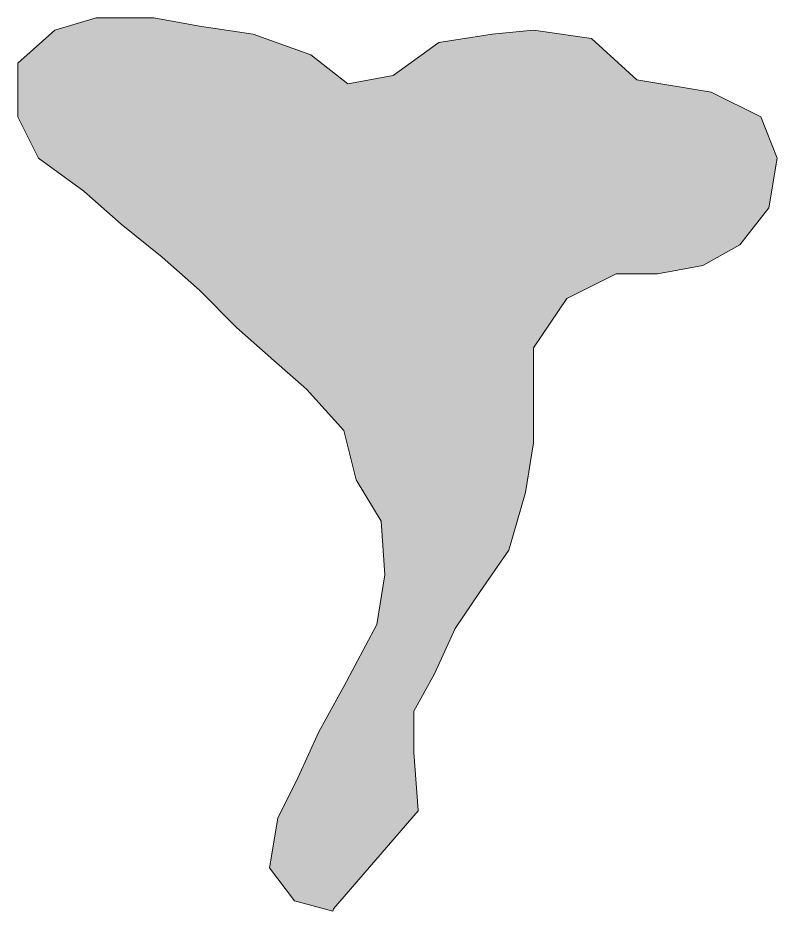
# Model space of a CAD drawing. Header units: metres. Extents: x 541853 to 549675, y 1832829 to 1845715.
# Drawn here: x 542109.6 to 542202.4, y 1836281.3 to 1836390.4 of the extents above; entities that cross this region are included whole.
import ezdxf

# ---------------------------------------------------------------- set-up
doc = ezdxf.new("R2010")
doc.units = ezdxf.units.M
doc.header["$MEASUREMENT"] = 0
doc.layers.add('1', color=7, linetype='Continuous', lineweight=0)

msp = doc.modelspace()

# ---------------------------------------------------------------- hatches: boundary and pattern name
at = {"layer": '1', "linetype": 'Continuous', "lineweight": 0}
msp.add_hatch(color=43, dxfattribs=at).paths.add_polyline_path([(542148.06, 1836281.295), (542143.38, 1836282.54), (542140.35, 1836286.575), (542141.34, 1836292.635), (542143.86, 1836297.675), (542146.38, 1836303.21), (542149.41, 1836308.76), (542153.46, 1836316.335), (542154.45, 1836322.38), (542153.97, 1836328.935), (542150.94, 1836333.975), (542149.41, 1836340.02), (542144.88, 1836345.06), (542140.86, 1836348.585), (542136.33, 1836352.62), (542131.77, 1836357.165), (542127.24, 1836361.185), (542122.2, 1836365.235), (542117.67, 1836369.255), (542112.12, 1836373.29), (542109.6, 1836378.33), (542109.6, 1836384.885), (542114.13, 1836388.92), (542119.17, 1836390.435), (542126.22, 1836390.435), (542131.77, 1836389.415), (542138.34, 1836388.425), (542145.39, 1836385.905), (542149.92, 1836382.365), (542155.47, 1836383.385), (542161.02, 1836387.405), (542167.56, 1836388.425), (542172.6, 1836388.92), (542179.68, 1836387.915), (542185.2, 1836382.875), (542194.29, 1836381.36), (542200.35, 1836378.33), (542202.36, 1836373.29), (542201.34, 1836367.245), (542197.8, 1836362.715), (542193.27, 1836360.195), (542187.75, 1836359.175), (542182.71, 1836359.175), (542176.65, 1836356.145), (542172.6, 1836350.1), (542172.6, 1836343.545), (542172.6, 1836338.505), (542171.61, 1836332.46), (542169.6, 1836325.395), (542166.06, 1836320.355), (542163.03, 1836315.825), (542160.51, 1836310.275), (542157.99, 1836305.73), (542157.99, 1836300.69), (542158.5, 1836293.625), (542158.5, 1836293.55), (542148.18, 1836281.565)])

# ---------------------------------------------------------------- linework, layer by layer
at = {"layer": '1', "color": 7, "linetype": 'Continuous', "lineweight": 0, "flags": 128}
msp.add_lwpolyline([(542145.39, 1836385.905), (542149.92, 1836382.365), (542155.47, 1836383.385), (542161.02, 1836387.405), (542167.56, 1836388.425), (542172.6, 1836388.92), (542179.68, 1836387.915), (542185.2, 1836382.875), (542194.29, 1836381.36), (542200.35, 1836378.33), (542202.36, 1836373.29), (542201.34, 1836367.245), (542197.8, 1836362.715), (542193.27, 1836360.195), (542187.75, 1836359.175), (542182.71, 1836359.175), (542176.65, 1836356.145), (542172.6, 1836350.1), (542172.6, 1836343.545), (542172.6, 1836338.505), (542171.61, 1836332.46), (542169.6, 1836325.395), (542166.06, 1836320.355), (542163.03, 1836315.825), (542160.51, 1836310.275), (542157.99, 1836305.73), (542157.99, 1836300.69), (542158.5, 1836293.625), (542158.5, 1836293.55), (542148.18, 1836281.565), (542148.06, 1836281.295), (542143.38, 1836282.54), (542140.35, 1836286.575), (542141.34, 1836292.635), (542143.86, 1836297.675), (542146.38, 1836303.21), (542149.41, 1836308.76), (542153.46, 1836316.335), (542154.45, 1836322.38), (542153.97, 1836328.935), (542150.94, 1836333.975), (542149.41, 1836340.02), (542144.88, 1836345.06), (542140.86, 1836348.585), (542136.33, 1836352.62), (542131.77, 1836357.165), (542127.24, 1836361.185), (542122.2, 1836365.235), (542117.67, 1836369.255), (542112.12, 1836373.29), (542109.6, 1836378.33), (542109.6, 1836384.885), (542114.13, 1836388.92), (542119.17, 1836390.435), (542126.22, 1836390.435), (542131.77, 1836389.415), (542138.34, 1836388.425), (542145.39, 1836385.905)], close=True, dxfattribs=at)

doc.saveas('drawing.dxf')
